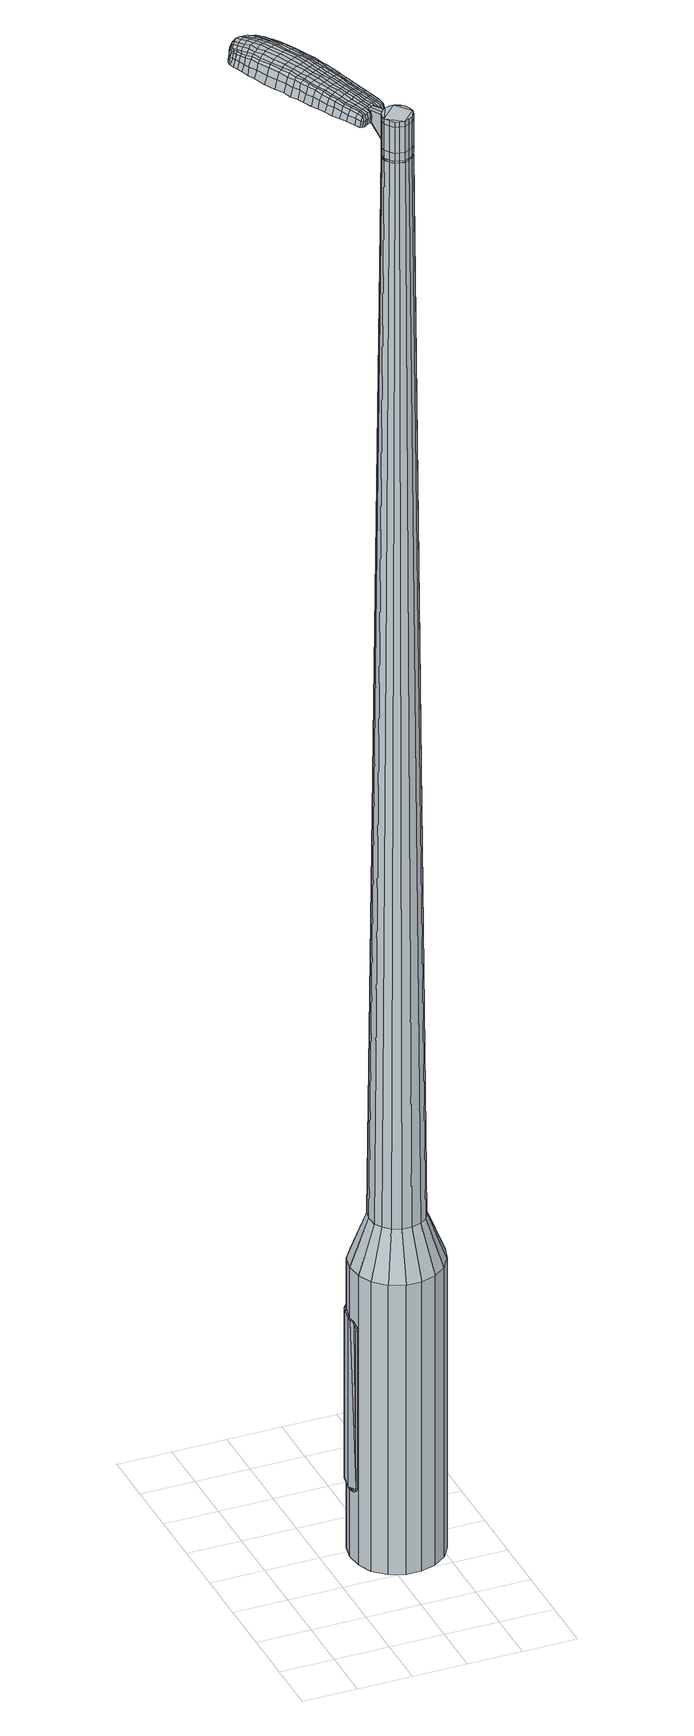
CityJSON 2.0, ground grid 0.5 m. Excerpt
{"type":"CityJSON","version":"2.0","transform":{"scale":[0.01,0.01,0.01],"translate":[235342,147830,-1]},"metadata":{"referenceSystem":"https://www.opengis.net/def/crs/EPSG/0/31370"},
"CityObjects":{
"object1":{"type":"GenericCityObject","attributes":{"cluster":309,"mean_distance_to_centroid":0.233,"new_centroid_x":235343.19,"new_centroid_y":147831.39,"mean_distance_to_camera":8.43,"H1":12.17,"H2":12.29,"Z_final":110.58,"cluster2":-1,"proj_x":235348.79,"proj_y":147828.57,"id_line":52495,"bearing_l":26.68,"distance":6.27,"orientation":"left","G_obj":116.68},"geometry":[{"type":"MultiSurface","lod":"2","boundaries":[[[0,1,2,3]],[[1,4,5,2]],[[4,6,7,5]],[[6,8,9,7]],[[8,10,11,9]],[[10,12,13,11]],[[12,14,15,13]],[[14,16,17,15]],[[16,18,19,17]],[[18,20,21,19]],[[20,22,23,21]],[[22,24,25,23]],[[24,26,27,25]],[[26,28,29,27]],[[28,30,31,29]],[[30,32,33,31]],[[32,34,35,33]],[[34,0,3,35]],[[36,37,38,39]],[[38,40,41,42]],[[41,43,42]],[[42,44,45,46]],[[45,47,46]],[[46,48,49,50]],[[49,51,50]],[[42,46,50,38]],[[50,52,39,38]],[[53,36,39]],[[2,5,7,35]],[[7,9,11,15]],[[11,13,15]],[[15,17,19,23]],[[19,21,23]],[[23,25,27,31]],[[27,29,31]],[[15,23,31,7]],[[31,33,35,7]],[[3,2,35]],[[1,0,54,55]],[[0,34,56,54]],[[34,32,57,56]],[[32,30,58,57]],[[30,28,59,58]],[[28,26,60,59]],[[26,24,61,60]],[[24,22,62,61]],[[22,20,63,62]],[[20,18,64,63]],[[18,16,65,64]],[[16,14,66,65]],[[14,12,67,66]],[[12,10,68,67]],[[10,8,69,68]],[[8,6,70,69]],[[6,4,71,70]],[[4,1,55,71]],[[55,54,72,73]],[[54,56,74,72]],[[56,57,75,74]],[[57,58,76,75]],[[58,59,77,76]],[[59,60,78,77]],[[60,61,79,78]],[[61,62,80,79]],[[62,63,81,80]],[[63,64,82,81]],[[64,65,83,82]],[[65,66,84,83]],[[66,67,85,84]],[[67,68,86,85]],[[68,69,87,86]],[[69,70,88,87]],[[70,71,89,88]],[[71,55,73,89]],[[90,91,92,93]],[[94,95,91,90]],[[75,96,95,94]],[[76,97,96,75]],[[98,99,97,76]],[[78,100,99,98]],[[101,102,100,78]],[[80,103,102,101]],[[104,105,103,80]],[[82,106,105,104]],[[107,108,106,82]],[[109,110,108,107]],[[111,112,110,109]],[[113,114,112,111]],[[115,116,114,113]],[[117,118,116,115]],[[119,120,118,117]],[[93,92,120,119]],[[121,122,123,124]],[[125,121,124,126]],[[127,125,126,128]],[[129,127,128,130]],[[131,129,130,132]],[[133,131,132,134]],[[135,133,134,136]],[[137,135,136,138]],[[139,137,138,140]],[[141,139,140,142]],[[143,141,142,144]],[[145,143,144,146]],[[147,145,146,148]],[[149,147,148,150]],[[151,149,150,152]],[[153,151,152,154]],[[73,72,90,93]],[[72,74,94,90]],[[74,75,94]],[[77,98,76]],[[77,78,98]],[[79,101,78]],[[79,80,101]],[[81,104,80]],[[81,82,104]],[[83,107,82]],[[83,84,109,107]],[[84,85,111,109]],[[85,86,113,111]],[[86,87,115,113]],[[87,88,117,115]],[[88,89,119,117]],[[89,73,93,119]],[[155,156,92,91]],[[156,157,120,92]],[[157,158,118,120]],[[158,159,116,118]],[[159,160,114,116]],[[160,161,112,114]],[[161,162,110,112]],[[162,163,108,110]],[[163,106,108]],[[164,105,106]],[[164,103,105]],[[165,102,103]],[[165,100,102]],[[166,99,100]],[[166,97,99]],[[167,95,96]],[[167,155,91,95]],[[39,52,153,168]],[[156,155,169,154]],[[53,39,168,122]],[[155,167,123,169]],[[36,53,122,121]],[[167,96,124,123]],[[37,36,121,125]],[[96,97,126,124]],[[38,37,125,127]],[[97,166,128,126]],[[40,38,127,129]],[[166,100,130,128]],[[41,40,129,131]],[[100,165,132,130]],[[43,41,131,133]],[[165,103,134,132]],[[42,43,133,135]],[[103,164,136,134]],[[44,42,135,137]],[[164,106,138,136]],[[45,44,137,139]],[[106,163,140,138]],[[47,45,139,141]],[[163,162,142,140]],[[46,47,141,143]],[[162,161,144,142]],[[48,46,143,145]],[[161,160,146,144]],[[49,48,145,147]],[[160,159,148,146]],[[51,49,147,149]],[[159,158,150,148]],[[50,51,149,151]],[[158,157,152,150]],[[52,50,151,153]],[[157,156,154,152]],[[153,154,170,171]],[[154,169,172,170]],[[169,123,173,172]],[[123,122,174,173]],[[122,168,175,174]],[[168,153,171,175]],[[176,177,178,179]],[[180,176,179,181]],[[176,180,182,183]],[[177,176,183,184]],[[185,186,187,188]],[[189,185,188,190]],[[185,189,191,192]],[[186,185,192,193]],[[194,195,196,197]],[[198,194,197,199]],[[194,198,200,201]],[[195,194,201,202]],[[203,204,205,206]],[[207,203,206,208]],[[203,207,209,210]],[[204,203,210,211]],[[212,213,214,215]],[[216,212,215,217]],[[212,216,218,219]],[[213,212,219,220]],[[221,222,223,224]],[[225,221,224,226]],[[221,225,227,228]],[[222,221,228,229]],[[230,231,232,233]],[[222,230,233,223]],[[230,222,229,234]],[[231,230,234,235]],[[236,237,238,239]],[[231,236,239,232]],[[236,231,235,240]],[[237,236,240,241]],[[242,180,181,243]],[[237,242,243,238]],[[242,237,241,244]],[[180,242,244,182]],[[245,246,247,248]],[[249,245,248,250]],[[245,249,251,252]],[[246,245,252,253]],[[254,255,256,257]],[[246,254,257,247]],[[254,246,253,258]],[[255,254,258,259]],[[260,261,262,263]],[[255,260,263,256]],[[260,255,259,264]],[[261,260,264,265]],[[266,267,268,269]],[[261,266,269,262]],[[266,261,265,270]],[[267,266,270,271]],[[272,177,184,273]],[[267,272,273,268]],[[272,267,271,274]],[[177,272,274,178]],[[275,276,277,278]],[[279,275,278,280]],[[275,279,281,282]],[[276,275,282,283]],[[284,285,286,287]],[[276,284,287,277]],[[284,276,283,288]],[[285,284,288,289]],[[290,291,292,293]],[[285,290,293,286]],[[290,285,289,294]],[[291,290,294,295]],[[296,189,190,297]],[[291,296,297,292]],[[296,291,295,298]],[[189,296,298,191]],[[299,300,301,302]],[[303,299,302,304]],[[299,303,305,306]],[[300,299,306,307]],[[308,309,310,311]],[[300,308,311,301]],[[308,300,307,312]],[[309,308,312,313]],[[314,315,316,317]],[[309,314,317,310]],[[314,309,313,318]],[[315,314,318,319]],[[320,321,322,323]],[[315,320,323,316]],[[320,315,319,324]],[[321,320,324,325]],[[326,186,193,327]],[[321,326,327,322]],[[326,321,325,328]],[[186,326,328,187]],[[329,215,214,330]],[[331,329,330,332]],[[329,331,333,334]],[[215,329,334,217]],[[335,331,332,336]],[[337,335,336,338]],[[335,337,339,340]],[[331,335,340,333]],[[341,337,338,342]],[[343,341,342,344]],[[341,343,345,346]],[[337,341,346,339]],[[347,343,344,348]],[[349,347,348,350]],[[347,349,351,352]],[[343,347,352,345]],[[353,349,350,354]],[[204,353,354,205]],[[353,204,211,355]],[[349,353,355,351]],[[356,357,202,201]],[[358,356,201,200]],[[356,358,359,360]],[[357,356,360,361]],[[362,363,361,360]],[[364,362,360,359]],[[362,364,365,366]],[[363,362,366,367]],[[368,369,367,366]],[[370,368,366,365]],[[368,370,371,372]],[[369,368,372,373]],[[374,375,373,372]],[[376,374,372,371]],[[374,376,209,207]],[[375,374,207,208]],[[377,378,379,380]],[[279,377,380,281]],[[377,279,280,381]],[[378,377,381,382]],[[383,198,199,384]],[[378,383,384,379]],[[383,378,382,385]],[[198,383,385,200]],[[386,387,388,389]],[[225,386,389,227]],[[386,225,226,390]],[[387,386,390,391]],[[392,393,394,395]],[[387,392,395,388]],[[392,387,391,396]],[[393,392,396,397]],[[398,195,202,399]],[[393,398,399,394]],[[398,393,397,400]],[[195,398,400,196]],[[401,402,403,404]],[[183,401,404,184]],[[401,183,182,405]],[[402,401,405,406]],[[407,408,409,410]],[[402,407,410,403]],[[407,402,406,411]],[[408,407,411,412]],[[413,206,205,414]],[[408,413,414,409]],[[413,408,412,415]],[[206,413,415,208]],[[416,417,418,419]],[[188,416,419,190]],[[416,188,187,420]],[[417,416,420,421]],[[422,210,209,423]],[[417,422,423,418]],[[422,417,421,424]],[[210,422,424,211]],[[425,426,427,428]],[[303,425,428,305]],[[425,303,304,429]],[[426,425,429,430]],[[431,216,217,432]],[[426,431,432,427]],[[431,426,430,433]],[[216,431,433,218]],[[434,435,436,437]],[[249,434,437,251]],[[434,249,250,438]],[[435,434,438,439]],[[440,441,442,443]],[[435,440,443,436]],[[440,435,439,444]],[[441,440,444,445]],[[446,213,220,447]],[[441,446,447,442]],[[446,441,445,448]],[[213,446,448,214]],[[449,450,439,438]],[[248,449,438,250]],[[449,248,247,451]],[[450,449,451,452]],[[453,454,445,444]],[[450,453,444,439]],[[453,450,452,455]],[[454,453,455,456]],[[457,330,214,448]],[[454,457,448,445]],[[457,454,456,458]],[[330,457,458,332]],[[459,460,461,462]],[[306,459,462,307]],[[459,306,305,428]],[[460,459,428,427]],[[463,334,333,464]],[[460,463,464,461]],[[463,460,427,432]],[[334,463,432,217]],[[465,466,452,451]],[[257,465,451,247]],[[465,257,256,467]],[[466,465,467,468]],[[469,470,456,455]],[[466,469,455,452]],[[469,466,468,471]],[[470,469,471,472]],[[473,336,332,458]],[[470,473,458,456]],[[473,470,472,474]],[[336,473,474,338]],[[475,476,477,478]],[[312,475,478,313]],[[475,312,307,462]],[[476,475,462,461]],[[479,340,339,480]],[[476,479,480,477]],[[479,476,461,464]],[[340,479,464,333]],[[481,482,468,467]],[[263,481,467,256]],[[481,263,262,483]],[[482,481,483,484]],[[485,486,472,471]],[[482,485,471,468]],[[485,482,484,487]],[[486,485,487,488]],[[489,342,338,474]],[[486,489,474,472]],[[489,486,488,490]],[[342,489,490,344]],[[491,492,493,494]],[[318,491,494,319]],[[491,318,313,478]],[[492,491,478,477]],[[495,346,345,496]],[[492,495,496,493]],[[495,492,477,480]],[[346,495,480,339]],[[497,498,484,483]],[[269,497,483,262]],[[497,269,268,499]],[[498,497,499,500]],[[501,502,488,487]],[[498,501,487,484]],[[501,498,500,503]],[[502,501,503,504]],[[505,348,344,490]],[[502,505,490,488]],[[505,502,504,506]],[[348,505,506,350]],[[507,508,509,510]],[[324,507,510,325]],[[507,324,319,494]],[[508,507,494,493]],[[511,352,351,512]],[[508,511,512,509]],[[511,508,493,496]],[[352,511,496,345]],[[513,514,500,499]],[[273,513,499,268]],[[513,273,184,404]],[[514,513,404,403]],[[515,516,504,503]],[[514,515,503,500]],[[515,514,403,410]],[[516,515,410,409]],[[517,354,350,506]],[[516,517,506,504]],[[517,516,409,414]],[[354,517,414,205]],[[518,519,421,420]],[[328,518,420,187]],[[518,328,325,510]],[[519,518,510,509]],[[520,355,211,424]],[[519,520,424,421]],[[520,519,509,512]],[[355,520,512,351]],[[521,522,382,381]],[[278,521,381,280]],[[521,278,277,523]],[[522,521,523,524]],[[525,358,200,385]],[[522,525,385,382]],[[525,522,524,526]],[[358,525,526,359]],[[527,528,529,530]],[[228,527,530,229]],[[527,228,227,389]],[[528,527,389,388]],[[531,532,533,534]],[[528,531,534,529]],[[531,528,388,395]],[[532,531,395,394]],[[535,357,361,536]],[[532,535,536,533]],[[535,532,394,399]],[[357,535,399,202]],[[537,538,524,523]],[[287,537,523,277]],[[537,287,286,539]],[[538,537,539,540]],[[541,364,359,526]],[[538,541,526,524]],[[541,538,540,542]],[[364,541,542,365]],[[543,544,545,546]],[[234,543,546,235]],[[543,234,229,530]],[[544,543,530,529]],[[547,548,549,550]],[[544,547,550,545]],[[547,544,529,534]],[[548,547,534,533]],[[551,363,367,552]],[[548,551,552,549]],[[551,548,533,536]],[[363,551,536,361]],[[553,554,540,539]],[[293,553,539,286]],[[553,293,292,555]],[[554,553,555,556]],[[557,370,365,542]],[[554,557,542,540]],[[557,554,556,558]],[[370,557,558,371]],[[559,560,561,562]],[[240,559,562,241]],[[559,240,235,546]],[[560,559,546,545]],[[563,564,565,566]],[[560,563,566,561]],[[563,560,545,550]],[[564,563,550,549]],[[567,369,373,568]],[[564,567,568,565]],[[567,564,549,552]],[[369,567,552,367]],[[569,570,556,555]],[[297,569,555,292]],[[569,297,190,419]],[[570,569,419,418]],[[571,376,371,558]],[[570,571,558,556]],[[571,570,418,423]],[[376,571,423,209]],[[572,573,406,405]],[[244,572,405,182]],[[572,244,241,562]],[[573,572,562,561]],[[574,575,412,411]],[[573,574,411,406]],[[574,573,561,566]],[[575,574,566,565]],[[576,375,208,415]],[[575,576,415,412]],[[576,575,565,568]],[[375,576,568,373]],[[577,578,579,580]],[[580,579,581,582]],[[583,581,579,584]],[[584,579,578,585]],[[586,587,588,589]],[[589,588,590,591]],[[592,590,588,593]],[[593,588,587,594]],[[595,596,597,598]],[[598,597,599,600]],[[601,599,597,602]],[[602,597,596,603]],[[604,605,606,607]],[[607,606,608,609]],[[610,608,606,611]],[[611,606,605,612]],[[613,614,615,616]],[[616,615,617,618]],[[619,617,615,620]],[[620,615,614,621]],[[622,623,624,625]],[[625,624,626,627]],[[628,626,624,629]],[[629,624,623,630]],[[631,632,633,634]],[[634,633,623,622]],[[630,623,633,635]],[[635,633,632,636]],[[637,638,639,640]],[[640,639,632,631]],[[636,632,639,641]],[[641,639,638,642]],[[582,581,643,644]],[[644,643,638,637]],[[642,638,643,645]],[[645,643,581,583]],[[646,647,648,649]],[[649,648,650,651]],[[652,650,648,653]],[[653,648,647,654]],[[655,656,657,658]],[[658,657,647,646]],[[654,647,657,659]],[[659,657,656,660]],[[661,662,663,664]],[[664,663,656,655]],[[660,656,663,665]],[[665,663,662,666]],[[667,668,669,670]],[[670,669,662,661]],[[666,662,669,671]],[[671,669,668,672]],[[585,578,673,674]],[[674,673,668,667]],[[672,668,673,675]],[[675,673,578,577]],[[676,677,678,679]],[[679,678,680,681]],[[682,680,678,683]],[[683,678,677,684]],[[685,686,687,688]],[[688,687,677,676]],[[684,677,687,689]],[[689,687,686,690]],[[691,692,693,694]],[[694,693,686,685]],[[690,686,693,695]],[[695,693,692,696]],[[591,590,697,698]],[[698,697,692,691]],[[696,692,697,699]],[[699,697,590,592]],[[700,701,702,703]],[[703,702,704,705]],[[706,704,702,707]],[[707,702,701,708]],[[709,710,711,712]],[[712,711,701,700]],[[708,701,711,713]],[[713,711,710,714]],[[715,716,717,718]],[[718,717,710,709]],[[714,710,717,719]],[[719,717,716,720]],[[721,722,723,724]],[[724,723,716,715]],[[720,716,723,725]],[[725,723,722,726]],[[594,587,727,728]],[[728,727,722,721]],[[726,722,727,729]],[[729,727,587,586]],[[613,616,730,731]],[[731,730,732,733]],[[734,732,730,735]],[[735,730,616,618]],[[733,732,736,737]],[[737,736,738,739]],[[740,738,736,741]],[[741,736,732,734]],[[739,738,742,743]],[[743,742,744,745]],[[746,744,742,747]],[[747,742,738,740]],[[745,744,748,749]],[[749,748,750,751]],[[752,750,748,753]],[[753,748,744,746]],[[751,750,754,755]],[[755,754,605,604]],[[612,605,754,756]],[[756,754,750,752]],[[603,757,758,602]],[[602,758,759,601]],[[760,759,758,761]],[[761,758,757,762]],[[762,763,764,761]],[[761,764,765,760]],[[766,765,764,767]],[[767,764,763,768]],[[768,769,770,767]],[[767,770,771,766]],[[772,771,770,773]],[[773,770,769,774]],[[774,775,776,773]],[[773,776,777,772]],[[610,777,776,608]],[[608,776,775,609]],[[778,779,780,781]],[[781,780,680,682]],[[681,680,780,782]],[[782,780,779,783]],[[600,599,784,785]],[[785,784,779,778]],[[783,779,784,786]],[[786,784,599,601]],[[787,788,789,790]],[[790,789,626,628]],[[627,626,789,791]],[[791,789,788,792]],[[793,794,795,796]],[[796,795,788,787]],[[792,788,795,797]],[[797,795,794,798]],[[603,596,799,800]],[[800,799,794,793]],[[798,794,799,801]],[[801,799,596,595]],[[802,803,804,805]],[[805,804,584,585]],[[583,584,804,806]],[[806,804,803,807]],[[808,809,810,811]],[[811,810,803,802]],[[807,803,810,812]],[[812,810,809,813]],[[604,607,814,815]],[[815,814,809,808]],[[813,809,814,816]],[[816,814,607,609]],[[817,818,819,820]],[[820,819,589,591]],[[586,589,819,821]],[[821,819,818,822]],[[610,611,823,824]],[[824,823,818,817]],[[822,818,823,825]],[[825,823,611,612]],[[826,827,828,829]],[[829,828,704,706]],[[705,704,828,830]],[[830,828,827,831]],[[618,617,832,833]],[[833,832,827,826]],[[831,827,832,834]],[[834,832,617,619]],[[835,836,652]],[[836,650,652]],[[651,650,836,837]],[[837,836,838]],[[839,840,841,842]],[[842,841,836,835]],[[838,836,841,843]],[[843,841,840,844]],[[621,614,845,846]],[[846,845,840,839]],[[844,840,845,847]],[[847,845,614,613]],[[838,848,837]],[[837,848,649,651]],[[646,649,848,849]],[[844,850,851,843]],[[843,851,848,838]],[[849,848,851,852]],[[852,851,850,853]],[[613,731,854,847]],[[847,854,850,844]],[[853,850,854,855]],[[855,854,731,733]],[[856,857,858,859]],[[859,858,707,708]],[[706,707,858,829]],[[829,858,857,826]],[[734,735,860,861]],[[861,860,857,856]],[[826,857,860,833]],[[833,860,735,618]],[[849,862,658,646]],[[655,658,862,863]],[[853,864,865,852]],[[852,865,862,849]],[[863,862,865,866]],[[866,865,864,867]],[[733,737,868,855]],[[855,868,864,853]],[[867,864,868,869]],[[869,868,737,739]],[[870,871,872,873]],[[873,872,713,714]],[[708,713,872,859]],[[859,872,871,856]],[[740,741,874,875]],[[875,874,871,870]],[[856,871,874,861]],[[861,874,741,734]],[[863,876,664,655]],[[661,664,876,877]],[[877,876,878]],[[867,879,880,866]],[[866,880,876,863]],[[878,876,880,881]],[[881,880,879,882]],[[739,743,883,869]],[[869,883,879,867]],[[882,879,883,884]],[[884,883,743,745]],[[885,886,887,888]],[[888,887,719,720]],[[714,719,887,873]],[[873,887,886,870]],[[746,747,889,890]],[[890,889,886,885]],[[870,886,889,875]],[[875,889,747,740]],[[878,891,892,877]],[[877,892,670,661]],[[667,670,892,893]],[[893,892,891,894]],[[882,895,896,881]],[[881,896,891,878]],[[894,891,896,897]],[[897,896,895,898]],[[745,749,899,884]],[[884,899,895,882]],[[898,895,899,900]],[[900,899,749,751]],[[901,902,903,904]],[[904,903,725,726]],[[720,725,903,888]],[[888,903,902,885]],[[752,753,905,906]],[[906,905,902,901]],[[885,902,905,890]],[[890,905,753,746]],[[894,907,908,893]],[[893,908,674,667]],[[585,674,908,805]],[[805,908,907,802]],[[898,909,910,897]],[[897,910,907,894]],[[802,907,910,811]],[[811,910,909,808]],[[751,755,911,900]],[[900,911,909,898]],[[808,909,911,815]],[[815,911,755,604]],[[822,912,913,821]],[[821,913,729,586]],[[726,729,913,904]],[[904,913,912,901]],[[612,756,914,825]],[[825,914,912,822]],[[901,912,914,906]],[[906,914,756,752]],[[783,915,916,782]],[[782,916,679,681]],[[676,679,916,917]],[[917,916,915,918]],[[601,759,919,786]],[[786,919,915,783]],[[918,915,919,920]],[[920,919,759,760]],[[921,922,923,924]],[[924,923,629,630]],[[628,629,923,790]],[[790,923,922,787]],[[925,926,927,928]],[[928,927,922,921]],[[787,922,927,796]],[[796,927,926,793]],[[762,757,929,930]],[[930,929,926,925]],[[793,926,929,800]],[[800,929,757,603]],[[918,931,932,917]],[[917,932,688,676]],[[685,688,932,933]],[[933,932,931,934]],[[760,765,935,920]],[[920,935,931,918]],[[934,931,935,936]],[[936,935,765,766]],[[937,938,939,940]],[[940,939,635,636]],[[630,635,939,924]],[[924,939,938,921]],[[941,942,943,944]],[[944,943,938,937]],[[921,938,943,928]],[[928,943,942,925]],[[768,763,945,946]],[[946,945,942,941]],[[925,942,945,930]],[[930,945,763,762]],[[934,947,948,933]],[[933,948,694,685]],[[691,694,948,949]],[[949,948,947,950]],[[766,771,951,936]],[[936,951,947,934]],[[950,947,951,952]],[[952,951,771,772]],[[953,954,955,956]],[[956,955,641,642]],[[636,641,955,940]],[[940,955,954,937]],[[957,958,959,960]],[[960,959,954,953]],[[937,954,959,944]],[[944,959,958,941]],[[774,769,961,962]],[[962,961,958,957]],[[941,958,961,946]],[[946,961,769,768]],[[950,963,964,949]],[[949,964,698,691]],[[591,698,964,820]],[[820,964,963,817]],[[772,777,965,952]],[[952,965,963,950]],[[817,963,965,824]],[[824,965,777,610]],[[807,966,967,806]],[[806,967,645,583]],[[642,645,967,956]],[[956,967,966,953]],[[813,968,969,812]],[[812,969,966,807]],[[953,966,969,960]],[[960,969,968,957]],[[609,775,970,816]],[[816,970,968,813]],[[957,968,970,962]],[[962,970,775,774]],[[577,580,179,178]],[[580,582,181,179]],[[592,593,192,191]],[[593,594,193,192]],[[595,598,197,196]],[[598,600,199,197]],[[619,620,219,218]],[[620,621,220,219]],[[622,625,224,223]],[[625,627,226,224]],[[631,634,233,232]],[[634,622,223,233]],[[637,640,239,238]],[[640,631,232,239]],[[582,644,243,181]],[[644,637,238,243]],[[652,653,252,251]],[[653,654,253,252]],[[654,659,258,253]],[[659,660,259,258]],[[660,665,264,259]],[[665,666,265,264]],[[666,671,270,265]],[[671,672,271,270]],[[672,675,274,271]],[[675,577,178,274]],[[682,683,282,281]],[[683,684,283,282]],[[684,689,288,283]],[[689,690,289,288]],[[690,695,294,289]],[[695,696,295,294]],[[696,699,298,295]],[[699,592,191,298]],[[700,703,302,301]],[[703,705,304,302]],[[709,712,311,310]],[[712,700,301,311]],[[715,718,317,316]],[[718,709,310,317]],[[721,724,323,322]],[[724,715,316,323]],[[594,728,327,193]],[[728,721,322,327]],[[778,781,380,379]],[[781,682,281,380]],[[600,785,384,199]],[[785,778,379,384]],[[627,791,390,226]],[[791,792,391,390]],[[792,797,396,391]],[[797,798,397,396]],[[798,801,400,397]],[[801,595,196,400]],[[705,830,429,304]],[[830,831,430,429]],[[831,834,433,430]],[[834,619,218,433]],[[835,652,437,436]],[[652,251,437]],[[839,842,443,442]],[[842,835,436,443]],[[621,846,447,220]],[[846,839,442,447]],[[971,972,973,974]],[[975,976,974,973]],[[977,978,979,980]],[[981,982,983,984]],[[972,985,986,973]],[[987,975,973,986]],[[988,977,980,989]],[[990,991,982,981]],[[985,992,993,986]],[[993,994,987,986]],[[995,988,989,996]],[[997,991,990,998]],[[992,999,1000,993]],[[1000,1001,994,993]],[[1002,995,996,1003]],[[1004,997,998,1005]],[[1006,1007,1008,1009]],[[1010,1011,1007,1006]],[[1010,1012,1013,1011]],[[1012,1014,1015,1013]],[[1016,1017,1018,1019]],[[1020,1021,1017,1016]],[[1022,1023,1021,1020]],[[1024,1025,1023,1022]],[[1019,1008,1007,1016]],[[1016,1007,1011,1020]],[[1011,1013,1022,1020]],[[1013,1015,1024,1022]],[[980,979,976,975]],[[989,980,975,987]],[[994,996,989,987]],[[1001,1003,996,994]],[[981,984,978,977]],[[990,981,977,988]],[[998,990,988,995]],[[1005,998,995,1002]],[[982,1006,1009,983]],[[991,1010,1006,982]],[[1012,1010,991,997]],[[1014,1012,997,1004]],[[1026,1027,1028,1029]],[[1028,1030,1031,1032]],[[1028,1032,1033,1034]],[[1028,1034,1029]],[[1035,1026,1029,1036]],[[1037,1036,1029,1038]],[[1039,1038,1029]],[[1040,1028,1027,1041]],[[1042,1040,1041,1043]],[[1044,1042,1043,1045]],[[1046,1044,1045,1047]],[[1048,1046,1047,1049]],[[1049,1050,1051,1052]],[[1049,1052,1053,1054]],[[1049,1054,1055,1056]],[[1055,1057,1058,1059]],[[1055,1059,1060,1061]],[[1055,1061,1056]],[[1049,1056,1048]],[[1062,1063,1027,1026]],[[1064,1065,1030,1028]],[[1066,1067,1039,1029]],[[1063,1068,1041,1027]],[[1069,1064,1028,1040]],[[1068,1070,1043,1041]],[[1071,1069,1040,1042]],[[1070,1072,1045,1043]],[[1073,1071,1042,1044]],[[1072,1074,1047,1045]],[[1075,1073,1044,1046]],[[1074,1076,1049,1047]],[[1077,1075,1046,1048]],[[1076,1078,1050,1049]],[[1079,1080,1057,1055]],[[1081,1077,1048,1056]],[[1051,1050,1078,1082]],[[1052,1051,1082,1083]],[[1053,1052,1083,1084]],[[1054,1053,1084,1085]],[[1055,1054,1085,1079]],[[1086,1062,1026,1035]],[[1087,1086,1035,1036]],[[1088,1087,1036,1037]],[[1089,1088,1037,1038]],[[1067,1089,1038,1039]],[[1031,1030,1065,1090]],[[1058,1057,1080,1091]],[[1032,1031,1090,1092]],[[1033,1032,1092,1093]],[[1034,1033,1093,1094]],[[1029,1034,1094,1066]],[[1059,1058,1091,1095]],[[1060,1059,1095,1096]],[[1061,1060,1096,1097]],[[1056,1061,1097,1081]]]}]}
},
"vertices":[
[97,177,384],[111,182,384],[111,182,96],[97,177,96],[126,181,384],[126,181,96],[140,175,384],[140,175,96],[150,165,384],[150,165,96],[157,152,384],[157,152,96],[159,137,384],[159,137,96],[155,123,384],[155,123,96],[147,111,384],[147,111,96],[135,102,384],[135,102,96],[121,98,384],[121,98,96],[107,98,384],[107,98,96],[93,104,384],[93,104,96],[82,114,384],[82,114,96],[76,127,384],[76,127,96],[74,142,384],[74,142,96],[77,156,384],[77,156,96],[86,169,384],[86,169,96],[104,145,1524],[103,140,1524],[103,136,1524],[110,152,1524],[106,132,1524],[109,128,1524],[118,126,1524],[113,127,1524],[122,128,1524],[126,130,1524],[130,139,1524],[129,134,1524],[129,144,1524],[127,148,1524],[119,153,1524],[124,151,1524],[115,153,1524],[107,149,1524],[105,162,429],[113,165,429],[98,157,429],[93,150,429],[91,141,429],[92,132,429],[96,125,429],[102,119,429],[110,115,429],[119,115,429],[128,117,429],[135,122,429],[139,130,429],[141,138,429],[140,147,429],[136,155,429],[130,161,429],[122,164,429],[110,152,1483],[115,153,1483],[107,149,1483],[104,145,1483],[103,140,1483],[103,136,1483],[106,132,1483],[109,128,1483],[113,127,1483],[118,126,1483],[122,128,1483],[126,130,1483],[129,134,1483],[130,139,1483],[129,144,1483],[127,148,1483],[124,151,1483],[119,153,1483],[111,151,1483],[111,151,1485],[115,152,1485],[115,152,1483],[107,148,1483],[107,148,1485],[104,145,1485],[103,140,1485],[104,136,1483],[104,136,1485],[106,132,1485],[109,129,1483],[109,129,1485],[113,127,1485],[118,127,1483],[118,127,1485],[122,128,1485],[126,131,1483],[126,131,1485],[128,135,1483],[128,135,1485],[129,139,1483],[129,139,1485],[129,143,1483],[129,143,1485],[127,147,1483],[127,147,1485],[123,150,1483],[123,150,1485],[119,152,1483],[119,152,1485],[104,145,1519],[107,149,1519],[107,149,1493],[104,145,1493],[103,140,1519],[103,140,1493],[103,136,1519],[103,136,1493],[106,132,1519],[106,132,1493],[109,128,1519],[109,128,1493],[113,127,1519],[113,127,1493],[118,126,1519],[118,126,1493],[122,128,1519],[122,128,1493],[126,130,1519],[126,130,1493],[129,134,1519],[129,134,1493],[130,139,1519],[130,139,1493],[129,144,1519],[129,144,1493],[127,148,1519],[127,148,1493],[124,151,1519],[124,151,1493],[119,153,1519],[119,153,1493],[115,153,1519],[115,153,1493],[110,152,1485],[115,153,1485],[119,153,1485],[124,151,1485],[127,148,1485],[129,144,1485],[130,139,1485],[129,134,1485],[126,130,1485],[118,126,1485],[109,128,1485],[103,136,1485],[107,149,1485],[110,152,1519],[110,152,1493],[105,170,1513],[105,170,1518],[102,168,1513],[99,167,1513],[99,167,1518],[102,168,1518],[86,243,1519],[89,237,1518],[90,239,1509],[87,245,1510],[82,251,1519],[83,253,1510],[81,250,1526],[85,242,1525],[88,235,1525],[52,226,1519],[55,220,1518],[57,220,1525],[53,226,1525],[47,234,1519],[49,234,1526],[45,234,1510],[50,227,1510],[53,220,1509],[34,300,1519],[38,301,1519],[37,302,1513],[34,300,1513],[31,297,1519],[31,298,1513],[32,296,1524],[35,298,1524],[38,300,1524],[68,233,1530],[71,227,1529],[74,228,1529],[71,235,1530],[63,242,1531],[67,243,1531],[60,240,1530],[64,232,1530],[68,225,1529],[104,161,1512],[106,163,1512],[106,164,1517],[104,163,1517],[101,160,1512],[101,161,1517],[101,161,1506],[104,162,1506],[106,163,1506],[58,296,1519],[60,293,1519],[61,294,1512],[59,297,1512],[57,297,1518],[57,299,1512],[56,297,1522],[57,295,1523],[59,292,1524],[63,289,1519],[66,284,1519],[66,286,1512],[63,290,1512],[62,288,1524],[65,283,1525],[69,279,1519],[72,272,1519],[73,274,1511],[69,281,1511],[68,278,1526],[71,271,1526],[77,262,1519],[78,263,1510],[76,260,1526],[115,176,1513],[112,183,1513],[112,181,1518],[115,174,1517],[117,170,1512],[116,171,1516],[118,171,1506],[116,177,1507],[113,184,1507],[110,189,1514],[107,196,1515],[106,195,1520],[109,188,1519],[110,191,1507],[107,198,1507],[104,203,1515],[101,210,1516],[100,209,1522],[103,202,1521],[104,205,1508],[101,212,1508],[98,217,1517],[95,224,1517],[94,222,1524],[97,215,1523],[99,219,1508],[96,225,1509],[92,230,1518],[91,229,1524],[93,232,1509],[26,280,1519],[27,277,1519],[28,277,1524],[27,281,1523],[25,283,1518],[26,283,1522],[24,283,1512],[24,281,1512],[25,277,1512],[29,273,1519],[31,267,1519],[32,267,1525],[30,273,1524],[27,273,1512],[29,268,1512],[33,262,1519],[37,255,1519],[38,255,1526],[35,262,1526],[32,262,1511],[35,255,1511],[42,244,1519],[44,244,1526],[40,245,1510],[88,162,1513],[84,169,1513],[83,169,1507],[87,162,1507],[91,157,1512],[90,158,1506],[92,159,1516],[90,162,1517],[86,169,1518],[81,175,1514],[77,182,1515],[75,182,1507],[79,176,1507],[82,175,1519],[78,182,1520],[73,188,1515],[69,195,1516],[68,195,1508],[71,189,1508],[75,188,1521],[71,194,1522],[66,201,1517],[62,207,1517],[60,208,1509],[64,201,1508],[68,201,1523],[64,207,1524],[59,214,1518],[57,214,1509],[60,214,1524],[101,167,1519],[103,169,1519],[98,174,1520],[100,175,1520],[95,173,1520],[99,166,1519],[94,181,1522],[97,182,1522],[91,187,1523],[93,189,1523],[88,186,1523],[92,179,1521],[88,194,1524],[90,195,1524],[84,201,1525],[87,202,1525],[81,199,1525],[85,193,1524],[81,207,1526],[84,209,1526],[78,214,1527],[80,215,1527],[75,212,1527],[78,206,1526],[74,220,1528],[77,222,1528],[71,219,1528],[36,296,1527],[40,297,1527],[33,293,1526],[35,289,1527],[38,291,1528],[42,293,1528],[41,286,1529],[45,287,1529],[38,283,1528],[41,277,1530],[44,279,1530],[48,281,1530],[48,273,1531],[51,274,1531],[44,270,1530],[48,262,1531],[52,265,1531],[55,266,1531],[58,253,1531],[61,255,1531],[54,251,1531],[25,285,1518],[26,288,1519],[25,288,1513],[24,285,1513],[27,284,1523],[27,287,1523],[28,293,1519],[28,293,1513],[29,291,1524],[55,299,1518],[52,300,1518],[52,299,1523],[55,297,1523],[55,300,1513],[53,301,1513],[49,301,1519],[45,302,1519],[46,301,1524],[49,300,1523],[49,302,1513],[45,303,1513],[41,302,1519],[42,301,1524],[41,303,1513],[84,241,1528],[82,240,1528],[85,234,1528],[87,234,1527],[80,249,1528],[78,248,1529],[79,239,1529],[77,238,1530],[80,231,1529],[83,232,1528],[76,247,1529],[73,246,1530],[74,236,1530],[77,230,1529],[70,245,1531],[55,227,1528],[57,228,1529],[53,236,1529],[51,234,1528],[58,220,1527],[60,221,1528],[60,230,1529],[56,238,1530],[64,223,1528],[93,156,1512],[95,157,1512],[95,158,1517],[93,158,1517],[92,157,1506],[94,157,1506],[98,159,1512],[98,160,1517],[97,159,1506],[117,168,1512],[116,167,1512],[116,168,1506],[118,169,1506],[116,169,1517],[115,168,1517],[114,166,1512],[111,165,1512],[111,166,1506],[114,167,1506],[113,167,1517],[110,166,1517],[109,164,1512],[109,165,1506],[108,165,1517],[114,174,1519],[112,173,1519],[111,181,1520],[109,180,1520],[110,172,1519],[108,171,1519],[107,179,1520],[105,178,1520],[106,170,1519],[102,176,1520],[91,162,1519],[93,163,1519],[89,170,1520],[87,169,1520],[95,165,1519],[92,171,1520],[108,187,1521],[106,187,1521],[105,194,1522],[103,193,1522],[104,186,1521],[102,184,1521],[101,192,1522],[98,191,1523],[99,183,1522],[96,190,1523],[83,175,1521],[85,176,1521],[82,183,1522],[80,182,1522],[88,178,1521],[85,184,1522],[102,201,1523],[100,200,1523],[99,208,1524],[97,207,1524],[98,199,1523],[95,198,1524],[95,206,1525],[92,204,1525],[93,197,1524],[90,203,1525],[76,188,1523],[78,189,1523],[75,196,1524],[73,195,1524],[81,191,1524],[78,197,1525],[96,214,1525],[94,214,1525],[93,221,1526],[91,220,1526],[92,212,1526],[89,211,1526],[89,219,1527],[86,218,1527],[86,210,1526],[83,217,1527],[69,201,1525],[71,202,1525],[67,209,1526],[65,208,1526],[74,204,1526],[71,210,1527],[90,228,1527],[88,227,1527],[86,226,1527],[83,225,1528],[80,223,1528],[62,214,1527],[64,215,1527],[67,217,1528],[28,282,1525],[28,285,1525],[29,279,1526],[30,281,1526],[30,289,1526],[32,285,1527],[56,295,1525],[54,297,1525],[55,293,1526],[58,292,1525],[50,298,1525],[47,298,1526],[49,295,1527],[52,294,1526],[43,298,1526],[45,294,1527],[31,274,1526],[32,276,1527],[33,268,1527],[35,270,1528],[35,280,1528],[38,274,1529],[60,288,1526],[58,289,1527],[61,283,1528],[63,283,1527],[55,289,1527],[52,289,1528],[55,283,1529],[58,283,1528],[48,289,1528],[51,282,1530],[36,263,1528],[38,265,1529],[40,255,1528],[41,257,1529],[41,267,1529],[45,260,1530],[66,277,1528],[64,277,1528],[68,270,1529],[70,270,1528],[61,277,1529],[58,277,1530],[62,269,1530],[65,269,1530],[55,276,1530],[59,268,1531],[45,245,1529],[47,246,1529],[50,249,1530],[75,260,1528],[73,259,1529],[70,258,1530],[67,257,1530],[64,256,1531],[88,238,1509],[87,236,1518],[84,243,1518],[85,244,1509],[81,250,1519],[81,252,1510],[80,249,1525],[83,241,1525],[86,235,1525],[58,221,1525],[57,221,1518],[53,227,1518],[55,227,1525],[49,235,1519],[51,235,1525],[47,235,1510],[51,228,1509],[55,222,1509],[38,300,1513],[38,299,1519],[35,298,1519],[35,299,1513],[33,295,1519],[32,296,1513],[33,294,1524],[36,296,1524],[39,298,1524],[74,229,1528],[71,227,1528],[68,234,1529],[70,235,1529],[63,242,1529],[66,243,1529],[60,240,1529],[64,232,1529],[68,226,1528],[105,165,1516],[105,165,1512],[103,164,1512],[103,164,1516],[100,162,1512],[100,163,1516],[100,163,1506],[103,164,1506],[105,166,1506],[59,293,1512],[59,292,1519],[57,294,1518],[58,296,1512],[55,296,1518],[56,297,1512],[55,295,1522],[56,293,1523],[58,291,1523],[65,285,1512],[64,283,1519],[61,288,1519],[62,289,1512],[60,287,1524],[63,282,1525],[71,273,1511],[70,271,1519],[67,278,1519],[68,280,1511],[66,277,1525],[70,270,1526],[76,261,1519],[76,263,1510],[75,259,1526],[110,181,1518],[111,182,1513],[114,175,1513],[113,174,1517],[115,170,1512],[114,171,1515],[116,171,1506],[114,176,1506],[111,183,1507],[104,194,1520],[105,196,1514],[108,189,1514],[107,188,1519],[108,190,1507],[105,197,1507],[98,208,1522],[99,209,1516],[102,203,1515],[101,201,1521],[102,204,1508],[100,211,1508],[92,221,1523],[93,223,1517],[96,216,1516],[95,215,1522],[97,218,1508],[94,225,1508],[90,230,1517],[89,228,1524],[91,231,1509],[30,278,1523],[29,278,1519],[28,281,1518],[29,281,1523],[27,283,1518],[28,283,1522],[26,283,1512],[26,281,1512],[27,278,1512],[34,268,1525],[33,268,1519],[31,273,1519],[32,273,1524],[29,274,1512],[31,268,1512],[40,255,1526],[39,255,1519],[35,263,1519],[37,263,1525],[33,263,1511],[37,256,1511],[44,245,1519],[45,245,1526],[42,246,1510],[85,170,1507],[86,170,1513],[90,163,1513],[89,164,1506],[93,159,1512],[91,159,1506],[93,160,1515],[91,163,1517],[87,170,1518],[77,183,1507],[79,183,1514],[82,176,1514],[81,177,1507],[84,176,1519],[80,183,1520],[69,196,1508],[71,196,1516],[75,189,1515],[73,190,1508],[76,189,1521],[73,196,1522],[62,209,1508],[64,208,1517],[67,202,1516],[66,202,1508],[69,202,1522],[66,208,1523],[60,215,1517],[58,215,1509],[62,215,1524],[101,168,1518],[103,169,1518],[98,175,1519],[100,176,1519],[95,173,1519],[98,167,1518],[94,181,1520],[97,182,1520],[91,188,1521],[93,189,1521],[88,187,1521],[91,180,1520],[87,195,1523],[90,196,1523],[84,201,1524],[87,202,1524],[81,200,1524],[85,193,1523],[81,208,1525],[83,209,1525],[77,214,1526],[80,216,1526],[74,213,1526],[78,206,1525],[74,221,1527],[77,222,1527],[71,219,1527],[40,296,1526],[37,294,1526],[34,292,1525],[36,289,1526],[39,291,1526],[42,292,1526],[45,287,1528],[42,285,1528],[39,283,1527],[42,277,1528],[45,279,1529],[48,280,1529],[51,274,1530],[48,273,1530],[45,270,1529],[49,263,1530],[52,265,1530],[55,266,1530],[61,255,1530],[58,253,1530],[55,251,1530],[27,287,1513],[28,287,1518],[27,285,1518],[26,285,1512],[29,284,1523],[29,286,1523],[30,291,1519],[29,292,1513],[31,290,1523],[52,297,1523],[52,298,1518],[54,297,1518],[54,296,1523],[55,298,1512],[52,299,1512],[45,299,1523],[45,300,1519],[49,299,1519],[49,298,1523],[49,300,1513],[45,301,1513],[42,300,1519],[42,299,1524],[41,301,1513],[84,234,1527],[81,240,1527],[83,240,1527],[85,234,1526],[79,248,1527],[78,248,1528],[79,231,1528],[76,238,1528],[79,239,1528],[82,233,1527],[75,247,1528],[72,246,1529],[73,237,1529],[76,230,1528],[69,245,1529],[53,236,1528],[57,228,1527],[56,227,1527],[52,235,1527],[59,221,1526],[61,222,1527],[61,230,1528],[57,238,1528],[64,224,1527],[94,160,1516],[94,159,1512],[93,158,1512],[93,159,1516],[92,159,1506],[93,160,1506],[97,161,1512],[97,162,1516],[96,161,1506],[115,170,1506],[115,169,1512],[115,170,1516],[114,170,1516],[110,168,1506],[110,167,1512],[113,168,1512],[113,169,1506],[112,169,1516],[109,168,1516],[108,166,1512],[108,167,1506],[107,167,1516],[112,174,1518],[109,180,1519],[107,172,1518],[110,173,1518],[107,179,1519],[104,178,1519],[105,171,1518],[102,177,1519],[89,170,1519],[92,164,1518],[91,164,1518],[88,170,1519],[95,165,1518],[92,172,1519],[106,187,1520],[103,194,1521],[101,185,1520],[104,186,1520],[100,193,1521],[98,191,1521],[99,184,1520],[96,190,1521],[82,183,1521],[85,177,1520],[84,176,1520],[81,183,1521],[88,178,1520],[85,185,1521],[100,201,1522],[97,208,1523],[96,207,1523],[95,198,1522],[97,199,1522],[94,206,1523],[92,205,1524],[92,197,1523],[89,204,1524],[75,196,1523],[78,190,1522],[77,189,1522],[73,196,1523],[81,191,1522],[78,198,1523],[93,214,1524],[94,214,1524],[91,221,1525],[90,221,1525],[88,212,1525],[91,213,1524],[88,219,1525],[85,218,1526],[86,210,1525],[83,217,1526],[68,209,1525],[71,203,1524],[70,202,1524],[66,209,1525],[74,205,1524],[71,211,1525],[87,227,1526],[88,228,1526],[82,225,1527],[85,226,1526],[80,224,1527],[64,216,1526],[63,215,1526],[67,217,1526],[30,284,1524],[29,282,1524],[31,279,1525],[31,281,1525],[32,288,1525],[33,285,1525],[55,292,1525],[53,295,1524],[55,294,1524],[57,291,1525],[49,294,1526],[47,297,1525],[50,296,1524],[52,293,1525],[43,297,1525],[45,293,1526],[33,276,1526],[33,274,1526],[35,269,1526],[36,270,1527],[36,280,1526],[38,274,1527],[61,282,1527],[58,288,1526],[59,287,1526],[62,282,1526],[54,282,1528],[51,288,1527],[55,288,1526],[58,282,1527],[48,288,1527],[51,282,1528],[38,265,1527],[37,263,1527],[41,256,1527],[42,257,1528],[41,267,1528],[45,260,1529],[67,269,1528],[64,277,1527],[65,276,1527],[69,269,1527],[61,268,1529],[58,276,1529],[61,277,1528],[65,269,1528],[54,275,1529],[58,267,1530],[48,247,1528],[46,245,1528],[51,249,1529],[72,259,1528],[74,259,1528],[67,257,1529],[70,258,1529],[64,256,1530],[116,171,1508],[110,168,1508],[96,198,1509],[103,201,1509],[87,217,1510],[95,221,1510],[70,253,1512],[79,257,1512],[87,241,1511],[78,237,1511],[62,269,1513],[56,281,1514],[64,285,1514],[70,273,1513],[104,165,1508],[89,194,1509],[80,213,1510],[62,249,1512],[70,232,1511],[54,265,1513],[48,277,1514],[98,162,1508],[82,190,1509],[72,209,1510],[54,244,1512],[62,228,1511],[40,273,1514],[45,261,1513],[92,159,1508],[75,187,1509],[64,206,1510],[45,240,1512],[53,224,1511],[32,269,1514],[37,256,1513],[49,292,1514],[46,296,1514],[52,299,1514],[57,296,1514],[42,289,1514],[40,293,1514],[34,285,1514],[33,290,1514],[27,281,1514],[27,287,1514],[41,299,1515],[37,300,1515],[38,301,1515],[45,301,1515],[37,297,1515],[36,300,1515],[34,295,1515],[35,299,1515],[30,293,1515],[34,299,1515],[73,139,334],[73,143,334],[73,143,165],[74,129,171],[73,139,165],[74,135,165],[74,133,166],[74,131,167],[74,129,169],[74,135,334],[74,133,333],[74,131,332],[74,129,331],[74,129,328],[76,158,165],[76,158,334],[85,170,165],[85,170,334],[97,179,165],[97,179,334],[111,183,165],[111,183,334],[126,182,165],[126,182,334],[130,181,334],[134,179,334],[136,178,333],[138,178,332],[139,177,331],[140,177,328],[130,181,165],[140,177,171],[139,177,169],[138,178,167],[136,178,166],[134,179,165],[76,139,334],[76,143,334],[76,143,165],[76,139,165],[77,129,171],[77,129,328],[79,156,334],[79,156,165],[87,168,334],[87,168,165],[98,176,334],[98,176,165],[111,180,334],[111,180,165],[125,180,334],[125,180,165],[129,178,334],[138,174,328],[138,174,171],[129,178,165],[132,177,334],[135,176,333],[137,175,332],[138,175,331],[76,136,334],[77,133,333],[77,131,332],[77,130,331],[76,136,165],[138,175,169],[77,133,166],[77,131,167],[77,130,169],[137,175,167],[135,176,166],[132,177,165]
]}
